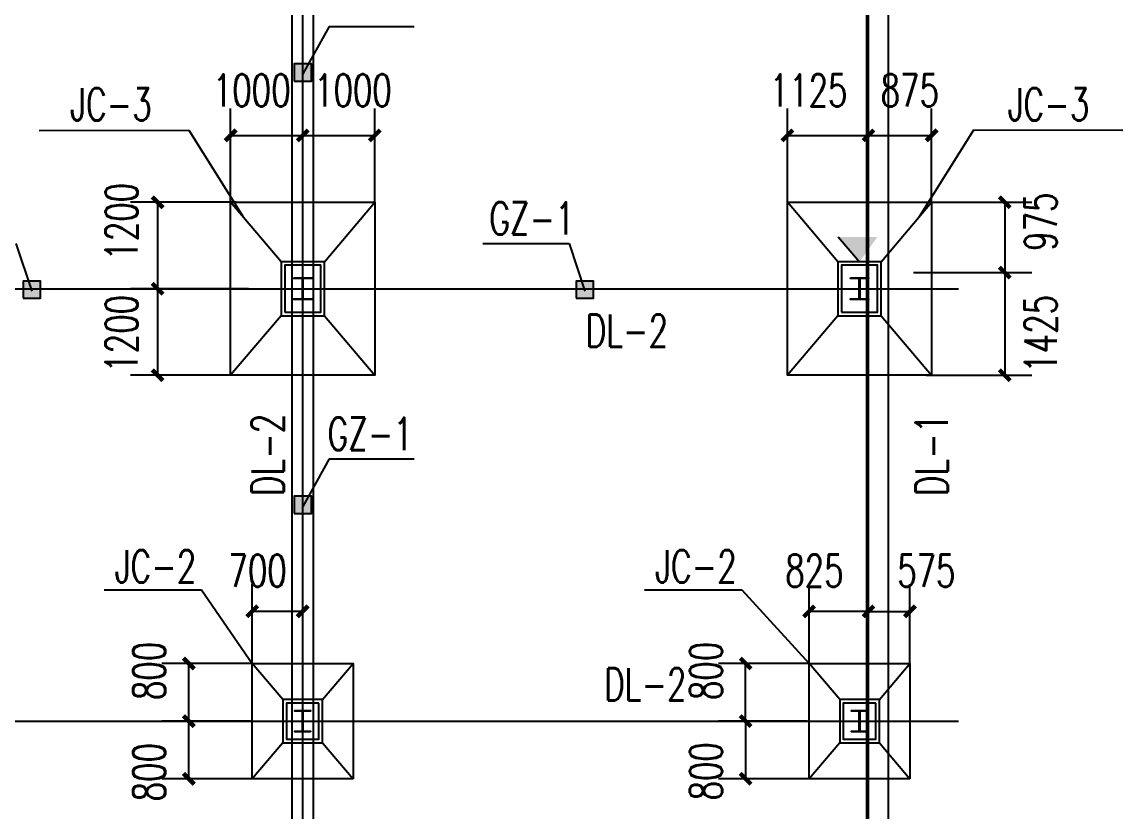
# Model space of a CAD drawing. Extents: x 180850 to 1399066, y 113487 to 334416.
# Drawn here: x 367106 to 382380, y 185952 to 196913 of the extents above; entities that cross this region are included whole.
import ezdxf

# ---------------------------------------------------------------- set-up
doc = ezdxf.new("R2010")
doc.units = 0
doc.header["$LTSCALE"] = 1000
for name, color, linetype in [('AXIS', 3, 'Continuous'), ('DOTE', 1, 'Continuous'), ('GZ', 50, 'Continuous'), ('PUB_TEXT', 7, 'Continuous'), ('YCX', 90, 'Continuous'), ('承台', 2, 'Continuous')]:
    doc.layers.add(name, color=color, linetype=linetype)
doc.styles.add('_TCH_DIM_T3', font='SIMPLEX', dxfattribs={"width": 0.705882, "bigfont": 'GBCBIG'})
doc.dimstyles.new('TCH_150_1', dxfattribs={"dimtxt": 446.25, "dimasz": 150, "dimexe": 375, "dimexo": 450, "dimgap": 189.375, "dimtad": 1, "dimdec": 0, "dimzin": 0, "dimdsep": 46, "dimtxsty": '_TCH_DIM_T3', "dimblk": 'ARCHTICK', "dimcen": 0.09, "dimclrd": 256, "dimclre": 256, "dimclrt": 7, "dimazin": 2, "dimtfac": 1, "dimtdec": 0, "dimtix": 1, "dimtmove": 2, "dimatfit": 3, "dimfxl": 1, "dimtolj": 1, "dimtzin": 0, "dimarcsym": 0})

# ---------------------------------------------------------------- blocks, each defined once
blk = doc.blocks.new('A$C33B20A31')
at = {"layer": 'GZ'}
for points in [[(52125, 17900), (52375, 17900), (52375, 17890), (52257, 17890), (52253, 17885), (52253, 17615), (52257, 17610), (52375, 17610), (52375, 17600), (52125, 17600), (52125, 17610), (52243, 17610), (52247, 17615), (52247, 17885), (52243, 17890), (52125, 17890), (52125, 17900)], [(59850, 17900), (60100, 17900), (60100, 17890), (59982, 17890), (59978, 17885), (59978, 17615), (59982, 17610), (60100, 17610), (60100, 17600), (59850, 17600), (59850, 17610), (59968, 17610), (59972, 17615), (59972, 17885), (59968, 17890), (59850, 17890), (59850, 17900)], [(52360, 11600), (52140, 11600), (52140, 11610), (52243, 11610), (52247, 11615), (52247, 11885), (52243, 11890), (52140, 11890), (52140, 11900), (52360, 11900), (52360, 11890), (52257, 11890), (52253, 11885), (52253, 11615), (52257, 11610), (52360, 11610), (52360, 11600)], [(60085, 11600), (59865, 11600), (59865, 11610), (59968, 11610), (59972, 11615), (59972, 11885), (59968, 11890), (59865, 11890), (59865, 11900), (60085, 11900), (60085, 11890), (59982, 11890), (59978, 11885), (59978, 11615), (59982, 11610), (60085, 11610), (60085, 11600)]]:
    blk.add_lwpolyline(points, close=True, dxfattribs=at)
blk = doc.blocks.new('_ArchTick')
at = {"color": 0, "linetype": 'ByBlock', "const_width": 0.4}
blk.add_lwpolyline([(-0.5, -0.5), (0.5, 0.5)], dxfattribs=at)
blk = doc.blocks.new('*D1372')
at = {"layer": 'AXIS', "linetype": 'ByBlock', "lineweight": -2, "transparency": 16777216}
for p, q in [((370000, 194376), (370000, 195715)), ((371000, 194376), (371000, 195715)), ((370000, 195340), (371000, 195340))]:
    blk.add_line(p, q, dxfattribs=at)
at = {"layer": 'Defpoints', "color": 0, "linetype": 'ByBlock', "transparency": 16777216}
for p in [(371000, 195340), (370000, 193926), (371000, 193926)]:
    blk.add_point(p, dxfattribs=at)
at = {"layer": 'AXIS', "linetype": 'ByBlock', "lineweight": -2, "transparency": 16777216, "xscale": 150, "yscale": 150, "zscale": 150, "rotation": 180}
blk.add_blockref('_ArchTick', (370000, 195340), dxfattribs=at)
at = {"layer": 'AXIS', "linetype": 'ByBlock', "lineweight": -2, "transparency": 16777216, "xscale": 150, "yscale": 150, "zscale": 150}
blk.add_blockref('_ArchTick', (371000, 195340), dxfattribs=at)
at = {"layer": 'AXIS', "color": 7, "linetype": 'ByBlock', "transparency": 16777216, "insert": (370292, 195966), "char_height": 446.2, "attachment_point": 5, "style": '_TCH_DIM_T3'}
blk.add_mtext('\\A1;1000', dxfattribs=at)
blk = doc.blocks.new('*D1373')
at = {"layer": 'AXIS', "linetype": 'ByBlock', "lineweight": -2, "transparency": 16777216}
for p, q in [((370250, 193212), (368612, 193212)), ((368987, 193212), (368987, 192012)), ((370075, 192012), (368612, 192012))]:
    blk.add_line(p, q, dxfattribs=at)
at = {"layer": 'Defpoints', "color": 0, "linetype": 'ByBlock', "transparency": 16777216}
for p in [(370700, 193212), (368987, 192012), (370525, 192012)]:
    blk.add_point(p, dxfattribs=at)
at = {"layer": 'AXIS', "linetype": 'ByBlock', "lineweight": -2, "transparency": 16777216, "xscale": 150, "yscale": 150, "zscale": 150}
for p, rotation in [((368987, 193212), 90), ((368987, 192012), 270)]:
    blk.add_blockref('_ArchTick', p, dxfattribs=dict(at, rotation=rotation))
at = {"layer": 'AXIS', "color": 7, "linetype": 'ByBlock', "transparency": 16777216, "insert": (368487, 192586), "char_height": 446.2, "attachment_point": 5, "rotation": 90, "style": '_TCH_DIM_T3'}
blk.add_mtext('\\A1;1200', dxfattribs=at)
blk = doc.blocks.new('*D1374')
at = {"layer": 'AXIS', "linetype": 'ByBlock', "lineweight": -2, "transparency": 16777216}
for p, q in [((370075, 194412), (368612, 194412)), ((368987, 194412), (368987, 193212)), ((370250, 193212), (368612, 193212))]:
    blk.add_line(p, q, dxfattribs=at)
at = {"layer": 'Defpoints', "color": 0, "linetype": 'ByBlock', "transparency": 16777216}
for p in [(370525, 194412), (368987, 193212), (370700, 193212)]:
    blk.add_point(p, dxfattribs=at)
at = {"layer": 'AXIS', "linetype": 'ByBlock', "lineweight": -2, "transparency": 16777216, "xscale": 150, "yscale": 150, "zscale": 150}
for p, rotation in [((368987, 194412), 90), ((368987, 193212), 270)]:
    blk.add_blockref('_ArchTick', p, dxfattribs=dict(at, rotation=rotation))
at = {"layer": 'AXIS', "color": 7, "linetype": 'ByBlock', "transparency": 16777216, "insert": (368487, 194142), "char_height": 446.2, "attachment_point": 5, "rotation": 90, "style": '_TCH_DIM_T3'}
blk.add_mtext('\\A1;1200', dxfattribs=at)
blk = doc.blocks.new('*D1375')
at = {"layer": 'AXIS', "linetype": 'ByBlock', "lineweight": -2, "transparency": 16777216}
for p, q in [((371000, 194376), (371000, 195715)), ((372000, 194376), (372000, 195715)), ((371000, 195340), (372000, 195340))]:
    blk.add_line(p, q, dxfattribs=at)
at = {"layer": 'Defpoints', "color": 0, "linetype": 'ByBlock', "transparency": 16777216}
for p in [(372000, 195340), (371000, 193926), (372000, 193926)]:
    blk.add_point(p, dxfattribs=at)
at = {"layer": 'AXIS', "linetype": 'ByBlock', "lineweight": -2, "transparency": 16777216, "xscale": 150, "yscale": 150, "zscale": 150, "rotation": 180}
blk.add_blockref('_ArchTick', (371000, 195340), dxfattribs=at)
at = {"layer": 'AXIS', "linetype": 'ByBlock', "lineweight": -2, "transparency": 16777216, "xscale": 150, "yscale": 150, "zscale": 150}
blk.add_blockref('_ArchTick', (372000, 195340), dxfattribs=at)
at = {"layer": 'AXIS', "color": 7, "linetype": 'ByBlock', "transparency": 16777216, "insert": (371697, 195966), "char_height": 446.2, "attachment_point": 5, "style": '_TCH_DIM_T3'}
blk.add_mtext('\\A1;1000', dxfattribs=at)
blk = doc.blocks.new('*D1376')
at = {"layer": 'AXIS', "linetype": 'ByBlock', "lineweight": -2, "transparency": 16777216}
for p, q in [((377725, 194376), (377725, 195715)), ((378850, 194458), (378850, 195715)), ((377725, 195340), (378850, 195340))]:
    blk.add_line(p, q, dxfattribs=at)
at = {"layer": 'Defpoints', "color": 0, "linetype": 'ByBlock', "transparency": 16777216}
for p in [(378850, 195340), (378850, 194008), (377725, 193926)]:
    blk.add_point(p, dxfattribs=at)
at = {"layer": 'AXIS', "linetype": 'ByBlock', "lineweight": -2, "transparency": 16777216, "xscale": 150, "yscale": 150, "zscale": 150, "rotation": 180}
blk.add_blockref('_ArchTick', (377725, 195340), dxfattribs=at)
at = {"layer": 'AXIS', "linetype": 'ByBlock', "lineweight": -2, "transparency": 16777216, "xscale": 150, "yscale": 150, "zscale": 150}
blk.add_blockref('_ArchTick', (378850, 195340), dxfattribs=at)
at = {"layer": 'AXIS', "color": 7, "linetype": 'ByBlock', "transparency": 16777216, "insert": (378017, 195966), "char_height": 446.2, "attachment_point": 5, "style": '_TCH_DIM_T3'}
blk.add_mtext('\\A1;1125', dxfattribs=at)
blk = doc.blocks.new('*D1377')
at = {"layer": 'AXIS', "linetype": 'ByBlock', "lineweight": -2, "transparency": 16777216}
for p, q in [((379475, 193437), (381114, 193437)), ((380739, 193437), (380739, 192012)), ((379650, 192012), (381114, 192012))]:
    blk.add_line(p, q, dxfattribs=at)
at = {"layer": 'Defpoints', "color": 0, "linetype": 'ByBlock', "transparency": 16777216}
for p in [(379025, 193437), (379200, 192012), (380739, 192012)]:
    blk.add_point(p, dxfattribs=at)
at = {"layer": 'AXIS', "linetype": 'ByBlock', "lineweight": -2, "transparency": 16777216, "xscale": 150, "yscale": 150, "zscale": 150}
for p, rotation in [((380739, 193437), 90), ((380739, 192012), 270)]:
    blk.add_blockref('_ArchTick', p, dxfattribs=dict(at, rotation=rotation))
at = {"layer": 'AXIS', "color": 7, "linetype": 'ByBlock', "transparency": 16777216, "insert": (381239, 192586), "char_height": 446.2, "attachment_point": 5, "rotation": 90, "style": '_TCH_DIM_T3'}
blk.add_mtext('\\A1;1425', dxfattribs=at)
blk = doc.blocks.new('*D1378')
at = {"layer": 'AXIS', "linetype": 'ByBlock', "lineweight": -2, "transparency": 16777216}
for p, q in [((379650, 194412), (381114, 194412)), ((380739, 194412), (380739, 193437)), ((379475, 193437), (381114, 193437))]:
    blk.add_line(p, q, dxfattribs=at)
at = {"layer": 'Defpoints', "color": 0, "linetype": 'ByBlock', "transparency": 16777216}
for p in [(379200, 194412), (379025, 193437), (380739, 193437)]:
    blk.add_point(p, dxfattribs=at)
at = {"layer": 'AXIS', "linetype": 'ByBlock', "lineweight": -2, "transparency": 16777216, "xscale": 150, "yscale": 150, "zscale": 150}
for p, rotation in [((380739, 194412), 90), ((380739, 193437), 270)]:
    blk.add_blockref('_ArchTick', p, dxfattribs=dict(at, rotation=rotation))
at = {"layer": 'AXIS', "color": 7, "linetype": 'ByBlock', "transparency": 16777216, "insert": (381239, 194142), "char_height": 446.2, "attachment_point": 5, "rotation": 90, "style": '_TCH_DIM_T3'}
blk.add_mtext('\\A1;975', dxfattribs=at)
blk = doc.blocks.new('*D1379')
at = {"layer": 'AXIS', "linetype": 'ByBlock', "lineweight": -2, "transparency": 16777216}
for p, q in [((378850, 194458), (378850, 195715)), ((379725, 194376), (379725, 195715)), ((378850, 195340), (379725, 195340))]:
    blk.add_line(p, q, dxfattribs=at)
at = {"layer": 'Defpoints', "color": 0, "linetype": 'ByBlock', "transparency": 16777216}
for p in [(379725, 195340), (378850, 194008), (379725, 193926)]:
    blk.add_point(p, dxfattribs=at)
at = {"layer": 'AXIS', "linetype": 'ByBlock', "lineweight": -2, "transparency": 16777216, "xscale": 150, "yscale": 150, "zscale": 150, "rotation": 180}
blk.add_blockref('_ArchTick', (378850, 195340), dxfattribs=at)
at = {"layer": 'AXIS', "linetype": 'ByBlock', "lineweight": -2, "transparency": 16777216, "xscale": 150, "yscale": 150, "zscale": 150}
blk.add_blockref('_ArchTick', (379725, 195340), dxfattribs=at)
at = {"layer": 'AXIS', "color": 7, "linetype": 'ByBlock', "transparency": 16777216, "insert": (379422, 195966), "char_height": 446.2, "attachment_point": 5, "style": '_TCH_DIM_T3'}
blk.add_mtext('\\A1;875', dxfattribs=at)
blk = doc.blocks.new('*D1421')
at = {"layer": 'AXIS', "linetype": 'ByBlock', "lineweight": -2, "transparency": 16777216}
for p, q in [((370275, 187212), (369045, 187212)), ((369420, 186412), (369420, 187212)), ((370289, 186412), (369045, 186412))]:
    blk.add_line(p, q, dxfattribs=at)
at = {"layer": 'Defpoints', "color": 0, "linetype": 'ByBlock', "transparency": 16777216}
for p in [(369420, 187212), (370725, 187212), (370739, 186412)]:
    blk.add_point(p, dxfattribs=at)
at = {"layer": 'AXIS', "linetype": 'ByBlock', "lineweight": -2, "transparency": 16777216, "xscale": 150, "yscale": 150, "zscale": 150}
for p, rotation in [((369420, 187212), 90), ((369420, 186412), 270)]:
    blk.add_blockref('_ArchTick', p, dxfattribs=dict(at, rotation=rotation))
at = {"layer": 'AXIS', "color": 7, "linetype": 'ByBlock', "transparency": 16777216, "insert": (368870, 186504), "char_height": 446.2, "attachment_point": 5, "rotation": 90, "style": '_TCH_DIM_T3'}
blk.add_mtext('\\A1;800', dxfattribs=at)
blk = doc.blocks.new('*D1422')
at = {"layer": 'AXIS', "linetype": 'ByBlock', "lineweight": -2, "transparency": 16777216}
for p, q in [((370300, 187957), (370300, 189111)), ((371000, 188082), (371000, 189111)), ((371000, 188736), (370300, 188736))]:
    blk.add_line(p, q, dxfattribs=at)
at = {"layer": 'Defpoints', "color": 0, "linetype": 'ByBlock', "transparency": 16777216}
for p in [(370300, 188736), (371000, 187632), (370300, 187507)]:
    blk.add_point(p, dxfattribs=at)
at = {"layer": 'AXIS', "linetype": 'ByBlock', "lineweight": -2, "transparency": 16777216, "xscale": 150, "yscale": 150, "zscale": 150, "rotation": 180}
blk.add_blockref('_ArchTick', (370300, 188736), dxfattribs=at)
at = {"layer": 'AXIS', "linetype": 'ByBlock', "lineweight": -2, "transparency": 16777216, "xscale": 150, "yscale": 150, "zscale": 150}
blk.add_blockref('_ArchTick', (371000, 188736), dxfattribs=at)
at = {"layer": 'AXIS', "color": 7, "linetype": 'ByBlock', "transparency": 16777216, "insert": (370374, 189300), "char_height": 446.2, "attachment_point": 5, "style": '_TCH_DIM_T3'}
blk.add_mtext('\\A1;700', dxfattribs=at)
blk = doc.blocks.new('*D1423')
at = {"layer": 'AXIS', "linetype": 'ByBlock', "lineweight": -2, "transparency": 16777216}
for p, q in [((370289, 188012), (369045, 188012)), ((369420, 187212), (369420, 188012)), ((370275, 187212), (369045, 187212))]:
    blk.add_line(p, q, dxfattribs=at)
at = {"layer": 'Defpoints', "color": 0, "linetype": 'ByBlock', "transparency": 16777216}
for p in [(369420, 188012), (370739, 188012), (370725, 187212)]:
    blk.add_point(p, dxfattribs=at)
at = {"layer": 'AXIS', "linetype": 'ByBlock', "lineweight": -2, "transparency": 16777216, "xscale": 150, "yscale": 150, "zscale": 150}
for p, rotation in [((369420, 188012), 90), ((369420, 187212), 270)]:
    blk.add_blockref('_ArchTick', p, dxfattribs=dict(at, rotation=rotation))
at = {"layer": 'AXIS', "color": 7, "linetype": 'ByBlock', "transparency": 16777216, "insert": (368870, 187909), "char_height": 446.2, "attachment_point": 5, "rotation": 90, "style": '_TCH_DIM_T3'}
blk.add_mtext('\\A1;800', dxfattribs=at)
blk = doc.blocks.new('*D1424')
at = {"layer": 'AXIS', "linetype": 'ByBlock', "lineweight": -2, "transparency": 16777216}
for p, q in [((378025, 187957), (378025, 189111)), ((378850, 188082), (378850, 189111)), ((378850, 188736), (378025, 188736))]:
    blk.add_line(p, q, dxfattribs=at)
at = {"layer": 'Defpoints', "color": 0, "linetype": 'ByBlock', "transparency": 16777216}
for p in [(378025, 188736), (378850, 187632), (378025, 187507)]:
    blk.add_point(p, dxfattribs=at)
at = {"layer": 'AXIS', "linetype": 'ByBlock', "lineweight": -2, "transparency": 16777216, "xscale": 150, "yscale": 150, "zscale": 150, "rotation": 180}
blk.add_blockref('_ArchTick', (378025, 188736), dxfattribs=at)
at = {"layer": 'AXIS', "linetype": 'ByBlock', "lineweight": -2, "transparency": 16777216, "xscale": 150, "yscale": 150, "zscale": 150}
blk.add_blockref('_ArchTick', (378850, 188736), dxfattribs=at)
at = {"layer": 'AXIS', "color": 7, "linetype": 'ByBlock', "transparency": 16777216, "insert": (378099, 189301), "char_height": 446.2, "attachment_point": 5, "style": '_TCH_DIM_T3'}
blk.add_mtext('\\A1;825', dxfattribs=at)
blk = doc.blocks.new('*D1425')
at = {"layer": 'AXIS', "linetype": 'ByBlock', "lineweight": -2, "transparency": 16777216}
for p, q in [((378014, 188012), (376770, 188012)), ((377145, 187212), (377145, 188012)), ((378000, 187212), (376770, 187212))]:
    blk.add_line(p, q, dxfattribs=at)
at = {"layer": 'Defpoints', "color": 0, "linetype": 'ByBlock', "transparency": 16777216}
for p in [(377145, 188012), (378464, 188012), (378450, 187212)]:
    blk.add_point(p, dxfattribs=at)
at = {"layer": 'AXIS', "linetype": 'ByBlock', "lineweight": -2, "transparency": 16777216, "xscale": 150, "yscale": 150, "zscale": 150}
for p, rotation in [((377145, 188012), 90), ((377145, 187212), 270)]:
    blk.add_blockref('_ArchTick', p, dxfattribs=dict(at, rotation=rotation))
at = {"layer": 'AXIS', "color": 7, "linetype": 'ByBlock', "transparency": 16777216, "insert": (376595, 187909), "char_height": 446.2, "attachment_point": 5, "rotation": 90, "style": '_TCH_DIM_T3'}
blk.add_mtext('\\A1;800', dxfattribs=at)
blk = doc.blocks.new('*D1426')
at = {"layer": 'AXIS', "linetype": 'ByBlock', "lineweight": -2, "transparency": 16777216}
for p, q in [((378850, 188082), (378850, 189111)), ((379425, 187957), (379425, 189111)), ((378850, 188736), (379425, 188736))]:
    blk.add_line(p, q, dxfattribs=at)
at = {"layer": 'Defpoints', "color": 0, "linetype": 'ByBlock', "transparency": 16777216}
for p in [(379425, 188736), (378850, 187632), (379425, 187507)]:
    blk.add_point(p, dxfattribs=at)
at = {"layer": 'AXIS', "linetype": 'ByBlock', "lineweight": -2, "transparency": 16777216, "xscale": 150, "yscale": 150, "zscale": 150, "rotation": 180}
blk.add_blockref('_ArchTick', (378850, 188736), dxfattribs=at)
at = {"layer": 'AXIS', "linetype": 'ByBlock', "lineweight": -2, "transparency": 16777216, "xscale": 150, "yscale": 150, "zscale": 150}
blk.add_blockref('_ArchTick', (379425, 188736), dxfattribs=at)
at = {"layer": 'AXIS', "color": 7, "linetype": 'ByBlock', "transparency": 16777216, "insert": (379652, 189301), "char_height": 446.2, "attachment_point": 5, "style": '_TCH_DIM_T3'}
blk.add_mtext('\\A1;575', dxfattribs=at)
blk = doc.blocks.new('*D1427')
at = {"layer": 'AXIS', "linetype": 'ByBlock', "lineweight": -2, "transparency": 16777216}
for p, q in [((378000, 187212), (376770, 187212)), ((377145, 187212), (377145, 186412)), ((378014, 186412), (376770, 186412))]:
    blk.add_line(p, q, dxfattribs=at)
at = {"layer": 'Defpoints', "color": 0, "linetype": 'ByBlock', "transparency": 16777216}
for p in [(378450, 187212), (377145, 186412), (378464, 186412)]:
    blk.add_point(p, dxfattribs=at)
at = {"layer": 'AXIS', "linetype": 'ByBlock', "lineweight": -2, "transparency": 16777216, "xscale": 150, "yscale": 150, "zscale": 150}
for p, rotation in [((377145, 187212), 90), ((377145, 186412), 270)]:
    blk.add_blockref('_ArchTick', p, dxfattribs=dict(at, rotation=rotation))
at = {"layer": 'AXIS', "color": 7, "linetype": 'ByBlock', "transparency": 16777216, "insert": (376595, 186516), "char_height": 446.2, "attachment_point": 5, "rotation": 90, "style": '_TCH_DIM_T3'}
blk.add_mtext('\\A1;800', dxfattribs=at)

msp = doc.modelspace()

# ---------------------------------------------------------------- hatches: boundary and pattern name
h = msp.add_hatch(color=256)
h.dxf.hatch_style = 1
h.paths.add_polyline_path([(371120.32, 196332.31), (370880.32, 196332.31), (370880.32, 196092.31), (371120.32, 196092.31)])
h = msp.add_hatch(color=256)
h.dxf.hatch_style = 1
h.paths.add_polyline_path([(367360.37, 193319.04), (367120.37, 193319.04), (367120.37, 193079.04), (367360.37, 193079.04)])
h = msp.add_hatch(color=256)
h.dxf.hatch_style = 1
h.paths.add_polyline_path([(375035.37, 193319.04), (374795.37, 193319.04), (374795.37, 193079.04), (375035.37, 193079.04)])
h = msp.add_hatch(color=256)
h.dxf.hatch_style = 1
h.paths.add_polyline_path([(371120.32, 190332.31), (370880.32, 190332.31), (370880.32, 190092.31), (371120.32, 190092.31)])

# ---------------------------------------------------------------- linework, layer by layer
for p, q in [((370700.32, 193587.31), (370000.32, 194412.31)), ((371300.32, 193587.31), (372000.32, 194412.31)), ((378425.32, 193587.31), (377725.32, 194412.31)), ((379025.32, 193587.31), (379725.32, 194412.31)), ((371300.32, 193137.31), (371300.32, 193137.31)), ((379025.32, 193137.31), (379025.32, 193137.31)), ((370700.32, 192837.31), (370000.32, 192012.31)), ((371300.32, 192837.31), (372000.32, 192012.31)), ((378425.32, 192837.31), (377725.32, 192012.31)), ((379025.32, 192837.31), (379725.32, 192012.31)), ((370725.32, 187287.31), (370725.32, 187287.31))]:
    msp.add_line(p, q)
for points in [[(318480.32, 211232.31), (379120.32, 211232.31), (379120.32, 175192.31), (318480.32, 175192.31)], [(318780.32, 210932.31), (378820.32, 210932.31), (378820.32, 175492.31), (318780.32, 175492.31)], [(370850.32, 176012.13), (371150.32, 176012.13), (371150.32, 210932.31), (370850.32, 210932.31)], [(370880.32, 196092.31), (371120.32, 196092.31), (371120.32, 196332.31), (370880.32, 196332.31)], [(370000.32, 194412.31), (372000.32, 194412.31), (372000.32, 192012.31), (370000.32, 192012.31)], [(377725.32, 194412.31), (379725.32, 194412.31), (379725.32, 192012.31), (377725.32, 192012.31)], [(367120.37, 193079.04), (367360.37, 193079.04), (367360.37, 193319.04), (367120.37, 193319.04)], [(374795.37, 193079.04), (375035.37, 193079.04), (375035.37, 193319.04), (374795.37, 193319.04)], [(370880.32, 190092.31), (371120.32, 190092.31), (371120.32, 190332.31), (370880.32, 190332.31)]]:
    msp.add_lwpolyline(points, close=True)
at = {"layer": 'DOTE'}
for p, q in [((371000.32, 174337.31), (371000.32, 212087.31)), ((378850.32, 174337.31), (378850.32, 212087.31)), ((317625.32, 193212.31), (380100.32, 193212.31)), ((317625.32, 187212.31), (380100.32, 187212.31))]:
    msp.add_line(p, q, dxfattribs=at)
at = {"layer": 'PUB_TEXT', "color": 5}
msp.add_line((378430.48, 193931.84), (378725.32, 193587.31), dxfattribs=at)
msp.add_solid([(378974.88, 193931.84), (378725.32, 193587.31), (378430.48, 193931.84)], dxfattribs=at)
at = {"layer": 'YCX'}
for p, q in [((371368.49, 196851.33), (371000.32, 196192.14)), ((371368.49, 196851.33), (372546.12, 196849.79)), ((367345.39, 195408.24), (369420.08, 195412.44)), ((369420.08, 195412.44), (370173.02, 194209.09)), ((380305.56, 195412.44), (379552.61, 194209.09)), ((382380.24, 195408.24), (380305.56, 195412.44)), ((367019.73, 193838.83), (367240.37, 193178.87)), ((373497.69, 193839.6), (374694.73, 193838.83)), ((374694.73, 193838.83), (374915.37, 193178.87)), ((371368.49, 190851.33), (371000.32, 190192.14)), ((371368.49, 190851.33), (372546.12, 190849.79)), ((368245.39, 189033.5), (369595.38, 189035.26)), ((369595.38, 189035.26), (370300.32, 188012.31)), ((375742.77, 189033.67), (377092.76, 189035.44)), ((377092.76, 189035.44), (378025.32, 188012.48))]:
    msp.add_line(p, q, dxfattribs=at)
at = {"layer": '承台', "color": 6}
for p, q in [((371300.32, 193137.31), (371300.32, 193137.31)), ((379025.32, 193137.31), (379025.32, 193137.31))]:
    msp.add_line(p, q, dxfattribs=at)
at = {"layer": '承台'}
for p, q in [((370725.32, 187512.31), (370300.32, 188012.31)), ((371275.32, 187512.31), (371700.32, 188012.31)), ((378450.32, 187512.48), (378025.32, 188012.48)), ((379000.32, 187512.48), (379425.32, 188012.48)), ((370725.32, 186912.31), (370300.32, 186412.31)), ((371275.32, 186912.31), (371700.32, 186412.31)), ((378450.32, 186912.48), (378025.32, 186412.48)), ((379000.32, 186912.48), (379425.32, 186412.48))]:
    msp.add_line(p, q, dxfattribs=at)
at = {"layer": '承台', "color": 6}
for points in [[(370700.32, 192837.31), (371300.32, 192837.31), (371300.32, 193587.31), (370700.32, 193587.31)], [(370750.32, 192887.31), (371250.32, 192887.31), (371250.32, 193537.31), (370750.32, 193537.31)], [(378425.32, 192837.31), (379025.32, 192837.31), (379025.32, 193587.31), (378425.32, 193587.31)], [(378475.32, 192887.31), (378975.32, 192887.31), (378975.32, 193537.31), (378475.32, 193537.31)]]:
    msp.add_lwpolyline(points, close=True, dxfattribs=at)
at = {"layer": '承台'}
for points in [[(371700.32, 186412.31), (370300.32, 186412.31), (370300.32, 188012.31), (371700.32, 188012.31)], [(379425.32, 186412.48), (378025.32, 186412.48), (378025.32, 188012.48), (379425.32, 188012.48)], [(371275.32, 187512.31), (370725.32, 187512.31), (370725.32, 186912.31), (371275.32, 186912.31)], [(371225.32, 187462.31), (370775.32, 187462.31), (370775.32, 186962.31), (371225.32, 186962.31)], [(379000.32, 187512.48), (378450.32, 187512.48), (378450.32, 186912.48), (379000.32, 186912.48)], [(378950.32, 187462.48), (378500.32, 187462.48), (378500.32, 186962.48), (378950.32, 186962.48)]]:
    msp.add_lwpolyline(points, close=True, dxfattribs=at)

# ---------------------------------------------------------------- block references
msp.add_blockref('A$C33B20A31', (318750.32, 175462.31))

# ---------------------------------------------------------------- texts
at = {"layer": 'YCX', "style": '_TCH_DIM_T3', "width": 0.705882}
for s, p in [('JC-3', (367776.69, 195546.31)), ('JC-3', (380784.24, 195546.31)), ('GZ-1', (373589.78, 193962.55)), ('GZ-1', (371345.43, 190974.28)), ('JC-2', (368394.68, 189135.29)), ('JC-2', (375892.07, 189135.47))]:
    msp.add_text(s, height=450, dxfattribs=at).set_placement(p)
at = {"layer": '承台', "color": 6, "style": '_TCH_DIM_T3', "width": 0.705882}
for p in [(374926.57, 192405.68), (375181.88, 187499.01)]:
    msp.add_text('DL-2', height=450, dxfattribs=at).set_placement(p)
for s, p in [('DL-2', (370740.36, 190334.42)), ('DL-1', (379950.51, 190334.42))]:
    msp.add_text(s, height=450, rotation=90, dxfattribs=at).set_placement(p)

# ---------------------------------------------------------------- dimensions: what is measured, and where the dimension line sits
at = {"layer": 'AXIS', "linetype": 'ByBlock'}
for base, p1, p2, picture, middle in [((371000.32, 195340.28), (370000.32, 193926.13), (371000.32, 193926.13), '*D1372', (370292.27, 195966.45)), ((372000.32, 195340.28), (371000.32, 193926.13), (372000.32, 193926.13), '*D1375', (371697.24, 195966.45)), ((378850.32, 195340.28), (377725.32, 193926.13), (378850.32, 194008.26), '*D1376', (378017.27, 195966.45)), ((379725.32, 195340.28), (378850.32, 194008.26), (379725.32, 193926.13), '*D1379', (379422.24, 195966.45)), ((370300.32, 188736.32), (371000.32, 187632.31), (370300.32, 187507.31), '*D1422', (370374.12, 189300.39)), ((378025.32, 188736.5), (378850.32, 187632.48), (378025.32, 187507.48), '*D1424', (378099.12, 189300.56))]:
    dim = msp.add_linear_dim(base=base, p1=p1, p2=p2, dimstyle='TCH_150_1', dxfattribs=at)
    dim.commit()
    dim.dimension.update_dxf_attribs({"geometry": picture, "text_midpoint": middle, "dimtype": 160})
for base, p1, p2, angle, picture, middle in [((368986.89, 193212.31), (370525.32, 194412.31), (370700.32, 193212.31), 90, '*D1374', (368486.89, 194141.62)), ((380738.74, 193437.05), (379200.32, 194412.31), (379025.32, 193437.05), 90, '*D1378', (381238.74, 194141.62)), ((380738.74, 192012.31), (379025.32, 193437.05), (379200.32, 192012.31), 90, '*D1377', (381238.74, 192586.12)), ((368986.89, 192012.31), (370700.32, 193212.31), (370525.32, 192012.31), 90, '*D1373', (368486.89, 192586.12)), ((379425.32, 188736.5), (378850.32, 187632.48), (379425.32, 187507.48), 180, '*D1426', (379651.51, 189300.56)), ((369419.5, 188012.31), (370725.32, 187212.31), (370739.14, 188012.31), 90, '*D1423', (368869.5, 187909.23)), ((377144.5, 188012.48), (378450.32, 187212.48), (378464.14, 188012.48), 90, '*D1425', (376594.5, 187909.4)), ((369419.5, 187212.31), (370739.14, 186412.31), (370725.32, 187212.31), 90, '*D1421', (368869.5, 186504.26)), ((377144.5, 186412.48), (378450.32, 187212.48), (378464.14, 186412.48), 270, '*D1427', (376594.5, 186515.56))]:
    dim = msp.add_linear_dim(base=base, p1=p1, p2=p2, angle=angle, dimstyle='TCH_150_1', dxfattribs=at)
    dim.commit()
    dim.dimension.update_dxf_attribs({"geometry": picture, "text_midpoint": middle, "dimtype": 160})

doc.saveas('drawing.dxf')
